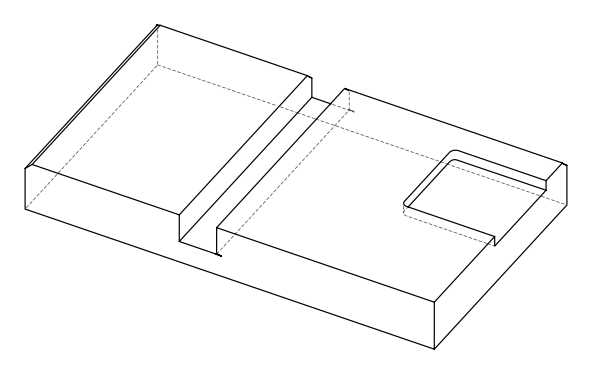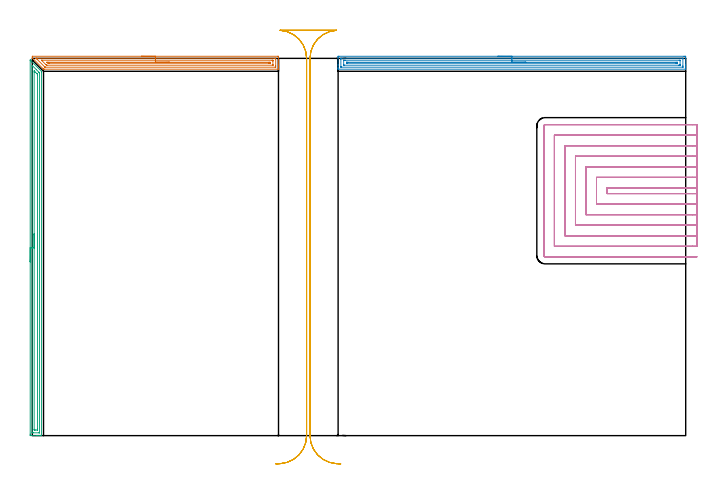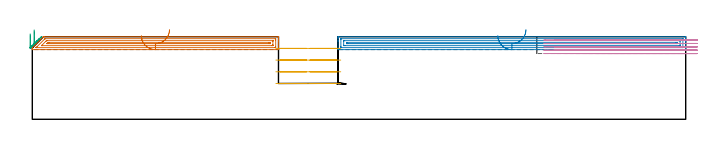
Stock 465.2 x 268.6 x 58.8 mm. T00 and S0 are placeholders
(PLAN: 5 operations, 2 tool changes, 47.9 min)
(1 AREA_MILL | FG_CHAMFER_SURFACE | UGT0205_001 | 5.68 min | 7653 mm3)
(2 AREA_MILL_1 | FG_CHAMFER_SURFACE_1 | UGT0205_001 | 8.1 min | 10715 mm3)
(3 AREA_MILL_2 | FG_CHAMFER_SURFACE_2 | UGT0205_001 | 6.55 min | 8413 mm3)
(4 MILL_SLOT | SLOT_PARTIAL_RECTANGULAR | UGT0201_015 | Follow Part, ap 2.5, ae 75% | 21.87 min | 132240 mm3)
(5 MILL_RECTANGULAR_SLOT | SLOT_RECTANGULAR | UGT0201_019 | Follow Part, ap 10, ae 75% | 5.7 min | 378870 mm3)
(TOOL UGT0205_001 | Chamfer Mill 20 x 3 x 45 deg. | D20 FL50 Z2)
(TOOL UGT0201_015 | End mill 10 mm | D10 FL13 Z4)
(TOOL UGT0201_019 | End mill 40 mm | D40 FL63 Z6)
(OP 1 AREA_MILL)
G17 G21 G94 G90
T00 M6
G54
G17 G0 G90 X77.65 Y270.1 S1061 M3
G43 Z68.8 H0
Z59.6
G94 G1 X77.688 Z58.728 F250.
X77.802 Z57.863
X77.991 Z57.012
X78.253 Z56.18
X78.587 Z55.374
X78.99 Z54.6
X79.458 Z53.864
X79.99 Z53.172
X80.579 Z52.529
X81.222 Z51.94
X81.914 Z51.408
X82.65 Z50.94
X83.424 Z50.537
X84.23 Z50.203
X85.062 Z49.941
X85.914 Z49.752
X86.778 Z49.638
X87.65 Z49.6
X174.691
X174.996 Y270.097 Z49.602
X175.29 Y270.092 Z49.606
X175.3 Y269.794 Z49.903
Y264.163 Z55.531
Y263.597 Z56.1
Y263.272 Z56.424
Y262.706 Z56.991
Y262.38 Z57.315
Y261.73 Z57.969
Y261.33 Z58.37
X175.293 Y260.95 Z58.741
X175.29 Y260.903 Z58.788
X175.137 Y260.9 Z58.8
X8.644
X8.005 Y260.901 Z58.786
X7.877 Y261.023 Z58.674
X7.831 Y261.067 Z58.63
X7.751 Y261.148 Z58.55
X0.124 Y268.774 Z50.922
X0.049 Y268.848 Z50.844
X0.01 Y268.898 Z50.793
X0.001 Y268.942 Z50.748
X0. Y269.391 Z50.309
Y269.752 Z49.947
X0.01 Y270.092 Z49.605
X0.087 Y270.1 Z49.6
X87.65
Y268.686 Z51.014
X172.905 Y268.685 Z51.015
X172.972 Y268.684 Z51.016
X173.104 Y268.679 Z51.021
X173.29 Y268.669 Z51.031
X173.292 Y268.62 Z51.08
X173.299 Y268.227 Z51.473
X173.3 Y263.272 Z56.428
Y262.878 Z56.822
X173.296 Y262.38 Z57.32
X173.293 Y262.332 Z57.368
X173.292 Y262.325 Z57.375
X173.258 Y262.321 Z57.379
X173.171 Y262.317 Z57.383
X173.038 Y262.315 Z57.385
X172.972 Y262.314 Z57.386
X9.47 Y262.315 Z57.385
X9.337 Y262.316 Z57.384
X9.074 Y262.321 Z57.379
X9.028 Y262.333 Z57.367
X9.009 Y262.348 Z57.352
X8.972 Y262.38 Z57.32
X8.644 Y262.706 Z56.994
X3.287 Y268.062 Z51.638
X2.733 Y268.62 Z51.08
X2.698 Y268.659 Z51.041
X2.684 Y268.677 Z51.023
X2.686 Y268.679 Z51.021
X2.756 Y268.681 Z51.019
X3.022 Y268.685 Z51.015
X3.155 Y268.686 Z51.014
X87.65
Y267.272 Z52.428
X170.685 Y267.271 Z52.429
X171.12 Y267.269 Z52.431
X171.264 Y267.266 Z52.434
X171.282 Y267.265 Z52.435
X171.29 Y267.232 Z52.468
X171.295 Y267.137 Z52.563
X171.298 Y267.017 Z52.683
X171.3 Y266.837 Z52.863
Y266.657 Z53.043
Y264.163 Z55.537
Y263.984 Z55.716
X171.296 Y263.803 Z55.897
X171.292 Y263.753 Z55.947
X171.287 Y263.734 Z55.966
X171.281 Y263.733 Z55.967
X171.229 Y263.73 Z55.97
X171.12 Y263.729 Z55.971
X10.429
X10.284 Y263.73 Z55.97
X10.168 Y263.733 Z55.967
X10.095 Y263.735 Z55.965
X10.04 Y263.771 Z55.929
X9.638 Y264.163 Z55.537
X9.537 Y264.263 Z55.437
X6.858 Y266.942 Z52.758
X6.593 Y267.218 Z52.482
X6.554 Y267.266 Z52.434
X6.582 Y267.268 Z52.432
X6.621 Y267.27 Z52.43
X6.858 Y267.271 Z52.429
X7.316 Y267.272 Z52.428
X87.65
Y265.857 Z53.843
X168.53
X169.245 Y265.851 Z53.849
X169.288 Y265.85 Z53.85
X169.291 Y265.808 Z53.892
X169.296 Y265.706 Z53.994
X169.298 Y265.5 Z54.2
X169.296 Y265.294 Z54.406
X169.291 Y265.192 Z54.508
X169.287 Y265.149 Z54.551
X169.241 Y265.148 Z54.552
X168.353 Y265.143 Z54.557
X12.038
X11.322 Y265.144 Z54.556
X11.231 Y265.146 Z54.554
X11.227 Y265.148 Z54.552
X10.429 Y265.826 Z53.874
X10.42 Y265.84 Z53.86
X10.429 Y265.85 Z53.85
X10.522 Y265.853 Z53.847
X11.41 Y265.857 Z53.843
X87.65
X88.522 Z53.881
X89.386 Z53.995
X90.238 Z54.183
X91.07 Z54.446
X91.876 Z54.78
X92.65 Z55.182
X93.386 Z55.651
X94.078 Z56.182
X94.721 Z56.772
X95.31 Z57.415
X95.842 Z58.107
X96.31 Z58.843
X96.713 Z59.616
X97.047 Z60.422
X97.309 Z61.254
X97.498 Z62.106
X97.612 Z62.971
X97.65 Z63.843
G0 Z68.8
M5
M2
(OP 2 AREA_MILL_1)
G17 G21 G94 G90
T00 M6
G54
G17 G0 G90 X331.45 Y270.1 S1061 M3
G43 Z68.8 H0
Z59.6
G94 G1 X331.488 Z58.728 F250.
X331.602 Z57.863
X331.791 Z57.012
X332.053 Z56.18
X332.387 Z55.374
X332.79 Z54.6
X333.258 Z53.864
X333.79 Z53.172
X334.379 Z52.529
X335.022 Z51.939
X335.714 Z51.408
X336.45 Z50.94
X337.224 Z50.537
X338.03 Z50.203
X338.862 Z49.941
X339.713 Z49.752
X340.578 Z49.638
X341.45 Z49.6
X464.006
X464.596 Y270.099 Z49.601
X465.179 Y270.094 Z49.604
X465.193 Y270.092 Z49.606
X465.197 Y269.511 Z50.186
X465.2 Y268.907 Z50.79
Y264.163 Z55.531
Y263.587 Z56.11
Y263.272 Z56.424
Y262.696 Z57.
Y262.38 Z57.315
Y261.749 Z57.95
Y261.317 Z58.382
X465.193 Y260.949 Z58.743
X465.19 Y260.903 Z58.788
X465.042 Y260.9 Z58.8
X217.858
X217.71 Y260.903 Z58.788
X217.707 Y260.949 Z58.743
X217.7 Y261.317 Z58.382
Y261.749 Z57.95
Y262.38 Z57.315
Y263.587 Z56.11
Y264.163 Z55.531
Y268.908 Z50.789
X217.703 Y269.511 Z50.186
X217.707 Y270.092 Z49.606
X217.721 Y270.094 Z49.604
X218.304 Y270.1 Z49.6
X341.45
Y268.686 Z51.014
X462.811 Y268.685 Z51.015
X462.877 Y268.684 Z51.016
X463.01 Y268.679 Z51.021
X463.19 Y268.668 Z51.032
X463.192 Y268.62 Z51.08
X463.199 Y268.233 Z51.467
X463.2 Y263.272 Z56.428
Y262.884 Z56.816
X463.196 Y262.38 Z57.32
X463.193 Y262.333 Z57.367
X463.192 Y262.326 Z57.374
X463.163 Y262.321 Z57.379
X463.076 Y262.318 Z57.382
X462.944 Y262.315 Z57.385
X462.877 Y262.314 Z57.386
X220.089 Y262.315 Z57.385
X220.023 Y262.316 Z57.384
X219.89 Y262.321 Z57.379
X219.71 Y262.332 Z57.368
X219.708 Y262.38 Z57.32
X219.702 Y262.767 Z56.933
X219.7 Y267.728 Z51.972
Y268.116 Z51.584
X219.704 Y268.62 Z51.08
X219.707 Y268.667 Z51.033
X219.708 Y268.674 Z51.026
X219.736 Y268.679 Z51.021
X219.823 Y268.682 Z51.018
X219.956 Y268.685 Z51.015
X220.023 Y268.686 Z51.014
X341.45
Y267.272 Z52.428
X460.591 Y267.271 Z52.429
X461.026 Y267.27 Z52.43
X461.17 Y267.267 Z52.433
X461.187 Y267.265 Z52.435
X461.192 Y267.218 Z52.482
X461.197 Y267.126 Z52.574
X461.199 Y267.01 Z52.69
X461.2 Y266.837 Z52.863
X461.198 Y263.991 Z55.709
X461.19 Y263.817 Z55.883
X461.18 Y263.735 Z55.965
X461.135 Y263.733 Z55.967
X461.026 Y263.73 Z55.97
X460.569 Y263.729 Z55.971
X460.134 Y263.728 Z55.972
X222.309 Y263.729 Z55.971
X221.874 Y263.731 Z55.969
X221.73 Y263.733 Z55.967
X221.713 Y263.735 Z55.965
X221.708 Y263.782 Z55.918
X221.703 Y263.874 Z55.826
X221.701 Y263.99 Z55.71
X221.7 Y264.163 Z55.537
X221.702 Y267.009 Z52.691
X221.71 Y267.183 Z52.517
X221.72 Y267.265 Z52.435
X221.765 Y267.267 Z52.433
X221.874 Y267.27 Z52.43
X222.331 Y267.271 Z52.429
X222.766 Y267.272 Z52.428
X341.45
Y265.857 Z53.843
X458.438
X459.152 Y265.85 Z53.85
X459.19 Y265.847 Z53.853
X459.193 Y265.803 Z53.897
X459.197 Y265.702 Z53.998
X459.198 Y265.5 Z54.2
X459.197 Y265.298 Z54.402
X459.193 Y265.197 Z54.503
X459.19 Y265.153 Z54.547
X459.147 Y265.149 Z54.551
X458.261 Y265.143 Z54.557
X224.462
X223.748 Y265.15 Z54.55
X223.71 Y265.153 Z54.547
X223.707 Y265.197 Z54.503
X223.703 Y265.298 Z54.402
X223.702 Y265.5 Z54.2
X223.703 Y265.702 Z53.998
X223.707 Y265.803 Z53.897
X223.71 Y265.847 Z53.853
X223.753 Y265.851 Z53.849
X223.835 Y265.854 Z53.846
X224.551 Y265.857 Z53.843
X224.639
X341.45
X342.322 Z53.881
X343.186 Z53.994
X344.038 Z54.183
X344.87 Z54.446
X345.676 Z54.779
X346.45 Z55.182
X347.186 Z55.651
X347.878 Z56.182
X348.521 Z56.772
X349.11 Z57.415
X349.641 Z58.107
X350.11 Z58.843
X350.513 Z59.616
X350.847 Z60.422
X351.109 Z61.254
X351.298 Z62.106
X351.412 Z62.971
X351.45 Z63.843
G0 Z68.8
M5
M2
(OP 3 AREA_MILL_2)
G17 G21 G94 G90
T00 M6
G54
G17 G0 G90 X-1.5 Y123.7 S1061 M3
G43 Z68.8 H0
Z60.8
G94 G1 Y123.738 Z59.928 F250.
Y123.852 Z59.063
Y124.041 Z58.212
Y124.303 Z57.38
Y124.637 Z56.574
Y125.04 Z55.8
Y125.508 Z55.064
Y126.04 Z54.372
Y126.629 Z53.729
Y127.272 Z53.14
Y127.964 Z52.608
Y128.7 Z52.14
Y129.474 Z51.737
Y130.28 Z51.403
Y131.112 Z51.141
Y131.964 Z50.952
Y132.828 Z50.838
Y133.7 Z50.8
X-1.499 Y267.398
X-1.494 Y267.394 Z50.805
X-1.48 Y267.38 Z50.82
X-1.451 Y267.35 Z50.849
X-1.031 Y266.932 Z51.266
X6.474 Y259.426 Z58.774
X6.504 Y259.4 Z58.794
X6.5 Y258.758 Z58.8
Y0.169
X6.497 Y0.009 Z58.788
X6.49 Y0.007 Z58.781
X6.145 Y0. Z58.444
X5.816 Z58.116
X5.148 Z57.443
X3.931 Z56.228
X3.383 Z55.677
X-1.031 Y0.001 Z51.266
X-1.26 Y0.004 Z51.037
X-1.492 Y0.009 Z50.806
X-1.495 Y0.146 Z50.803
X-1.499 Y0.616 Z50.801
X-1.5 Y1.09 Z50.8
Y133.7
X-0.086 Z52.214
X-0.085 Y263.148 Z52.215
Y263.212
X-0.079 Y263.515 Z52.221
X0.019 Y263.422 Z52.319
X0.237 Y263.212 Z52.537
X2.918 Y260.532 Z55.218
X4.705 Y258.746 Z57.005
X4.853 Y258.596 Z57.153
X4.972 Y258.473 Z57.272
X5.049 Y258.389 Z57.349
X5.079 Y258.352 Z57.379
X5.086 Y257.852 Z57.386
X5.085 Y2.091 Z57.385
X5.084 Y2.039 Z57.384
X5.082 Y2.015 Z57.382
X5.08 Y2.01 Z57.38
X5.059 Y2.008 Z57.359
X4.662 Y2.001 Z56.962
X0.735 Z53.035
X0.246 Y2.003 Z52.546
X0.023 Y2.01 Z52.323
X-0.079 Y2.023 Z52.221
X-0.085 Y2.338 Z52.215
Y2.402
X-0.086 Y133.7 Z52.214
X1.328 Z53.628
X1.329 Y258.746 Z53.629
Y259.037
X1.334 Y259.639 Z53.634
Y259.648
X1.355 Y259.639 Z53.655
X1.617 Y259.381 Z53.917
X2.255 Y258.746 Z54.555
X3.148 Y257.852 Z55.448
X3.383 Y257.618 Z55.683
X3.545 Y257.452 Z55.845
X3.625 Y257.368 Z55.925
X3.662 Y257.327 Z55.962
X3.664 Y257.251 Z55.964
X3.669 Y256.959 Z55.969
X3.671 Y256.668 Z55.971
Y4.79
X3.668 Y4.188 Z55.968
X3.666 Y4.043 Z55.966
X3.665 Y4.015 Z55.965
X3.63 Y4.009 Z55.93
X3.566 Y4.003 Z55.866
X2.5 Y4. Z54.8
X1.803 Y4.001 Z54.103
X1.617 Y4.005 Z53.917
X1.432 Y4.01 Z53.732
X1.335 Y4.022 Z53.635
X1.332 Y4.091 Z53.632
X1.33 Y4.188 Z53.63
X1.329 Y4.48 Z53.629
X1.328 Y133.7 Z53.628
Y134.572 Z53.666
Y135.436 Z53.78
Y136.288 Z53.969
Y137.12 Z54.231
Y137.926 Z54.565
Y138.7 Z54.968
Y139.436 Z55.437
Y140.128 Z55.968
Y140.771 Z56.557
Y141.36 Z57.201
Y141.892 Z57.893
Y142.36 Z58.628
Y142.763 Z59.402
Y143.097 Z60.208
Y143.359 Z61.04
Y143.548 Z61.892
Y143.662 Z62.757
Y143.7 Z63.628
G0 Z68.8
M5
M2
(OP 4 MILL_SLOT)
G17 G21 G94 G90
T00 M6
G54
G17 G0 G90 X473.2 Y176.4 S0 M3
G43 Z68.8 H0
Z56.4
G94 G1 X470.2 F250.
X409.2 F500.
Y172.3
X470.2
X473.2 F250.
Y183.9
X470.2
X401.7 F500.
Y164.8
X470.2
X473.2 F250.
Y191.4
X470.2
X394.2 F500.
Y157.3
X470.2
X473.2 F250.
Y198.9
X470.2
X386.7 F500.
Y149.8
X470.2
X473.2 F250.
Y206.4
X470.2
X379.2 F500.
Y142.3
X470.2
X473.2 F250.
Y213.9
X470.2
X371.7 F500.
Y134.8
X470.2
X473.2 F250.
Y221.4
X470.2
X365.1 F500.
G3 X364.2 Y220.5 R0.9
G1 Y128.2
G3 X365.1 Y127.3 R0.9
G1 X470.2
X473.2 F250.
G0 Y176.4 Z54.
G1 X470.2
X409.2 F500.
Y172.3
X470.2
X473.2 F250.
Y183.9
X470.2
X401.7 F500.
Y164.8
X470.2
X473.2 F250.
Y191.4
X470.2
X394.2 F500.
Y157.3
X470.2
X473.2 F250.
Y198.9
X470.2
X386.7 F500.
Y149.8
X470.2
X473.2 F250.
Y206.4
X470.2
X379.2 F500.
Y142.3
X470.2
X473.2 F250.
Y213.9
X470.2
X371.7 F500.
Y134.8
X470.2
X473.2 F250.
Y221.4
X470.2
X365.1 F500.
G3 X364.2 Y220.5 R0.9
G1 Y128.2
G3 X365.1 Y127.3 R0.9
G1 X470.2
X473.2 F250.
G0 Y176.4 Z51.6
G1 X470.2
X409.2 F500.
Y172.3
X470.2
X473.2 F250.
Y183.9
X470.2
X401.7 F500.
Y164.8
X470.2
X473.2 F250.
Y191.4
X470.2
X394.2 F500.
Y157.3
X470.2
X473.2 F250.
Y198.9
X470.2
X386.7 F500.
Y149.8
X470.2
X473.2 F250.
Y206.4
X470.2
X379.2 F500.
Y142.3
X470.2
X473.2 F250.
Y213.9
X470.2
X371.7 F500.
Y134.8
X470.2
X473.2 F250.
Y221.4
X470.2
X365.1 F500.
G3 X364.2 Y220.5 R0.9
G1 Y128.2
G3 X365.1 Y127.3 R0.9
G1 X470.2
X473.2 F250.
G0 Y176.4 Z49.2
G1 X470.2
X409.2 F500.
Y172.3
X470.2
X473.2 F250.
Y183.9
X470.2
X401.7 F500.
Y164.8
X470.2
X473.2 F250.
Y191.4
X470.2
X394.2 F500.
Y157.3
X470.2
X473.2 F250.
Y198.9
X470.2
X386.7 F500.
Y149.8
X470.2
X473.2 F250.
Y206.4
X470.2
X379.2 F500.
Y142.3
X470.2
X473.2 F250.
Y213.9
X470.2
X371.7 F500.
Y134.8
X470.2
X473.2 F250.
Y221.4
X470.2
X365.1 F500.
G3 X364.2 Y220.5 R0.9
G1 Y128.2
G3 X365.1 Y127.3 R0.9
G1 X470.2
X473.2 F250.
G0 Y176.4 Z46.8
G1 X470.2
X409.2 F500.
Y172.3
X470.2
X473.2 F250.
Y183.9
X470.2
X401.7 F500.
Y164.8
X470.2
X473.2 F250.
Y191.4
X470.2
X394.2 F500.
Y157.3
X470.2
X473.2 F250.
Y198.9
X470.2
X386.7 F500.
Y149.8
X470.2
X473.2 F250.
Y206.4
X470.2
X379.2 F500.
Y142.3
X470.2
X473.2 F250.
Y213.9
X470.2
X371.7 F500.
Y134.8
X470.2
X473.2 F250.
Y221.4
X470.2
X365.1 F500.
G3 X364.2 Y220.5 R0.9
G1 Y128.2
G3 X365.1 Y127.3 R0.9
G1 X470.2
X473.2 F250.
G0 Z68.8
M5
M2
(OP 5 MILL_RECTANGULAR_SLOT)
G17 G21 G94 G90
T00 M6
G54
G17 G0 G90 X219.6 Y-20.134 S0 M3
G43 Z68.8 H0
Z50.475
G94 G1 X216.605 Y-19.97 F250.
G2 X197.7 Y0. R20. F500.
G1 Y268.6
G2 X216.457 Y288.561 R20.
G1 X216.458 Y288.591
G3 X215.869 Y288.6 R20.
G1 X177.238
G3 X176.578 Y288.589 R20.
G1 X176.579 Y288.559
G2 X195.3 Y268.6 R20.
G1 Y0.
G2 X176.395 Y-19.97 R20.
G1 X173.4 Y-20.134 F250.
G0 X219.6 Z42.15
G1 X216.605 Y-19.97
G2 X197.7 Y0. R20. F500.
G1 Y268.6
G2 X216.605 Y288.57 R20.
G1 Y288.6
X176.395
Y288.57
G2 X195.3 Y268.6 R20.
G1 Y0.
G2 X176.395 Y-19.97 R20.
G1 X173.4 Y-20.134 F250.
G0 X219.6 Z33.825
G1 X216.605 Y-19.97
G2 X197.7 Y0. R20. F500.
G1 Y268.6
G2 X216.605 Y288.57 R20.
G1 Y288.6
X176.395
Y288.57
G2 X195.3 Y268.6 R20.
G1 Y0.
G2 X176.395 Y-19.97 R20.
G1 X173.4 Y-20.134 F250.
G0 X219.6 Z25.5
G1 X216.605 Y-19.97
G2 X197.7 Y0. R20. F500.
G1 Y268.6
G2 X216.605 Y288.57 R20.
G1 Y288.6
X176.395
Y288.57
G2 X195.3 Y268.6 R20.
G1 Y0.
G2 X176.395 Y-19.97 R20.
G1 X173.4 Y-20.134 F250.
G0 Z68.8
M5
M2
